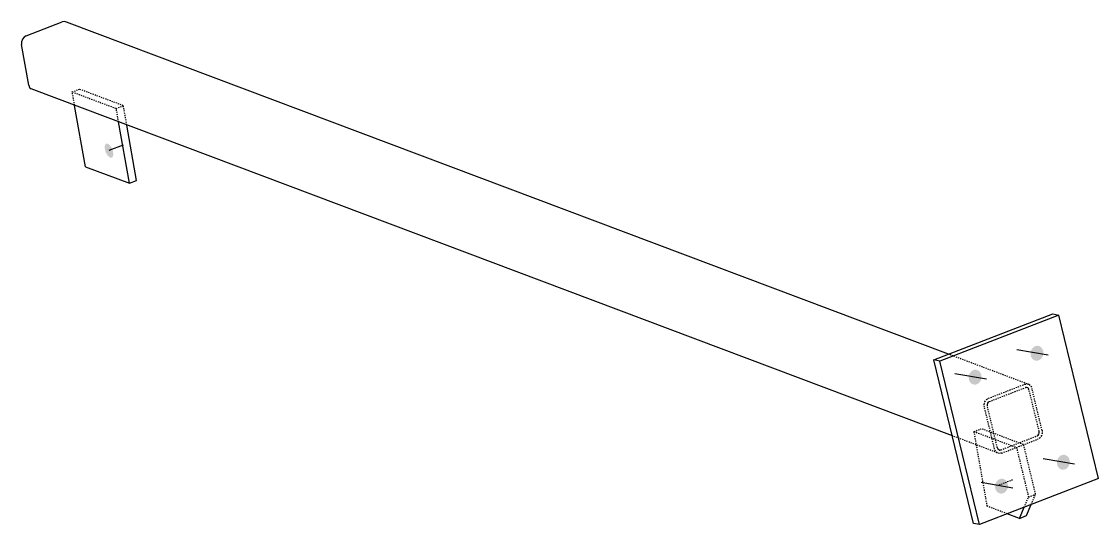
# Model space of a CAD drawing. Header units: millimetres. Extents: x 7 to 26412, y 5 to 885.
# Drawn here: x 24549 to 26412, y 14 to 885 of the extents above; entities that cross this region are included whole.
import ezdxf

# ---------------------------------------------------------------- set-up
doc = ezdxf.new("R2010")
doc.units = ezdxf.units.MM
doc.linetypes.add('DXK_LINE_DOT2', pattern=[3.9198, 1.9599, -1.9599])
doc.layers.add('STÅL', color=7, linetype='Continuous')

msp = doc.modelspace()

# ---------------------------------------------------------------- hatches: boundary and pattern name
at = {"layer": 'STÅL', "linetype": 'Continuous'}
for points in [[(24705.7, 663.9), (24706.6, 661.3), (24707.1, 658.8), (24707.4, 656.4), (24707.3, 654.2), (24706.9, 652.3), (24706.3, 650.9), (24705.3, 649.9), (24704.1, 649.4), (24702.7, 649.5), (24701.3, 650.1), (24699.7, 651.2), (24698.2, 652.8), (24696.7, 654.8), (24695.4, 657), (24694.3, 659.5), (24693.5, 662.1), (24692.9, 664.6), (24692.7, 667.1), (24692.7, 669.2), (24693.1, 671.1), (24693.8, 672.6), (24694.8, 673.5), (24696, 674), (24697.3, 673.9), (24698.8, 673.3), (24700.4, 672.2), (24701.9, 670.6), (24703.3, 668.7), (24704.6, 666.4)], [(26295.1, 312.7), (26295.8, 315.4), (26297, 317.8), (26298.5, 319.9), (26300.4, 321.6), (26302.5, 322.9), (26304.8, 323.6), (26307.1, 323.8), (26309.4, 323.4), (26311.5, 322.4), (26313.4, 321), (26314.9, 319.1), (26316.1, 316.8), (26316.9, 314.3), (26317.1, 311.7), (26316.9, 308.9), (26316.2, 306.3), (26315, 303.9), (26313.5, 301.8), (26311.6, 300.1), (26309.5, 298.8), (26307.3, 298.1), (26304.9, 297.9), (26302.7, 298.3), (26300.5, 299.2), (26298.6, 300.7), (26297.1, 302.6), (26295.9, 304.8), (26295.2, 307.4), (26294.9, 310)], [(26188.1, 271.3), (26188.8, 273.9), (26190, 276.3), (26191.5, 278.5), (26193.4, 280.2), (26195.5, 281.4), (26197.8, 282.2), (26200.1, 282.3), (26202.4, 281.9), (26204.5, 281), (26206.4, 279.5), (26207.9, 277.6), (26209.1, 275.4), (26209.8, 272.9), (26210.1, 270.2), (26209.9, 267.5), (26209.2, 264.9), (26208, 262.5), (26206.5, 260.3), (26204.6, 258.6), (26202.5, 257.4), (26200.2, 256.6), (26197.9, 256.5), (26195.6, 256.9), (26193.5, 257.8), (26191.6, 259.3), (26190.1, 261.1), (26188.9, 263.4), (26188.2, 265.9), (26187.9, 268.6)], [(26340.8, 124), (26341.5, 126.7), (26342.6, 129.1), (26344.2, 131.2), (26346, 132.9), (26348.2, 134.2), (26350.4, 134.9), (26352.7, 135.1), (26355, 134.7), (26357.1, 133.7), (26359, 132.3), (26360.6, 130.4), (26361.8, 128.1), (26362.5, 125.6), (26362.8, 123), (26362.5, 120.3), (26361.8, 117.6), (26360.7, 115.2), (26359.1, 113.1), (26357.3, 111.4), (26355.2, 110.1), (26352.9, 109.4), (26350.6, 109.2), (26348.3, 109.6), (26346.2, 110.6), (26344.3, 112), (26342.7, 113.9), (26341.5, 116.2), (26340.8, 118.7), (26340.6, 121.3)], [(26233.8, 82.6), (26234.5, 85.2), (26235.6, 87.6), (26237.2, 89.8), (26239, 91.5), (26241.1, 92.7), (26243.4, 93.5), (26245.7, 93.6), (26248, 93.2), (26250.1, 92.3), (26252, 90.8), (26253.6, 89), (26254.8, 86.7), (26255.5, 84.2), (26255.8, 81.5), (26255.5, 78.8), (26254.8, 76.2), (26253.7, 73.8), (26252.1, 71.6), (26250.3, 69.9), (26248.2, 68.7), (26245.9, 67.9), (26243.6, 67.8), (26241.3, 68.2), (26239.2, 69.1), (26237.3, 70.6), (26235.7, 72.5), (26234.5, 74.7), (26233.8, 77.2), (26233.5, 79.9)]]:
    msp.add_hatch(color=96, dxfattribs=at).paths.add_polyline_path(points)

# ---------------------------------------------------------------- linework, layer by layer
at = {"layer": 'STÅL', "color": 2, "linetype": 'Continuous'}
for p, q in [((24556.6, 860.5), (24619.1, 884.7)), ((24623, 885.3), (24619.1, 884.7)), ((24626.7, 884.1), (24623, 885.3)), ((26153.2, 309.1), (24626.7, 884.1)), ((24552.9, 858.1), (24550.1, 854.5)), ((24556.6, 860.5), (24552.9, 858.1)), ((24550.1, 854.5), (24548.6, 850.1)), ((24548.6, 850.1), (24548.6, 845.5)), ((24561, 775.2), (24548.6, 845.5)), ((24561, 775.2), (24562.5, 771.2)), ((24562.5, 771.2), (24565.3, 768.5)), ((26159.6, 167.9), (24565.3, 768.5)), ((24659.3, 633.9), (24640.5, 740.1)), ((24735.4, 605.2), (24716.6, 711.5)), ((24747.7, 610), (24730.8, 706.1)), ((24659.3, 633.9), (24735.4, 605.2)), ((24735.4, 605.2), (24747.7, 610)), ((26127.8, 299.3), (26333.6, 379)), ((26344, 377.1), (26138.2, 297.4)), ((26333.6, 379), (26344, 377.1)), ((26412.5, 94.1), (26344, 377.1)), ((26196.3, 16.2), (26127.8, 299.3)), ((26138.2, 297.4), (26127.8, 299.3)), ((26206.7, 14.4), (26138.2, 297.4)), ((26412.5, 94.1), (26206.7, 14.4)), ((26275.6, 25), (26283.9, 44.3)), ((26288, 29.7), (26296.2, 49.1)), ((26275.6, 25), (26254.5, 32.9)), ((26275.6, 25), (26288, 29.7)), ((26206.7, 14.4), (26196.3, 16.2))]:
    msp.add_line(p, q, dxfattribs=at)
at = {"layer": 'STÅL', "color": 7, "linetype": 'DXK_LINE_DOT2'}
for p, q in [((24636.4, 763.4), (24648.8, 768.2)), ((24724.9, 739.5), (24648.8, 768.2)), ((24636.4, 763.4), (24712.5, 734.8)), ((24640.5, 740.1), (24636.4, 763.4)), ((24712.5, 734.8), (24724.9, 739.5)), ((24716.6, 711.5), (24712.5, 734.8)), ((24730.8, 706.1), (24724.9, 739.5)), ((26292.5, 256.6), (26153.2, 309.1)), ((26222.2, 233), (26284.7, 257.2)), ((26223.5, 227.3), (26286.1, 251.5)), ((26284.7, 257.2), (26288.7, 257.8)), ((26288.1, 251.8), (26286.1, 251.5)), ((26290, 251.2), (26288.1, 251.8)), ((26288.7, 257.8), (26292.5, 256.6)), ((26291.5, 249.8), (26290, 251.2)), ((26292.4, 247.7), (26291.5, 249.8)), ((26309.9, 175.5), (26292.4, 247.7)), ((26292.5, 256.6), (26295.5, 253.7)), ((26295.5, 253.7), (26297.4, 249.6)), ((26314.8, 177.4), (26297.4, 249.6)), ((26214.7, 222.4), (26216, 227)), ((26216, 227), (26218.6, 230.7)), ((26218.6, 230.7), (26222.2, 233)), ((26220.4, 224.3), (26219.8, 222)), ((26221.7, 226.1), (26220.4, 224.3)), ((26223.5, 227.3), (26221.7, 226.1)), ((26215, 217.8), (26214.7, 222.4)), ((26232.5, 145.5), (26215, 217.8)), ((26219.8, 222), (26220, 219.7)), ((26237.4, 147.4), (26220, 219.7)), ((26237.4, 138.6), (26159.6, 167.9)), ((26197.2, 175.4), (26209.6, 180.2)), ((26197.2, 175.4), (26270.6, 147.8)), ((26220.1, 45.9), (26197.2, 175.4)), ((26283, 152.6), (26209.6, 180.2)), ((26243.8, 143.6), (26306.3, 167.9)), ((26306.3, 167.9), (26308.1, 169)), ((26308.1, 169), (26309.4, 170.9)), ((26309.4, 170.9), (26310, 173.2)), ((26310, 173.2), (26309.9, 175.5)), ((26313.9, 168.2), (26311.3, 164.5)), ((26315.1, 172.7), (26313.9, 168.2)), ((26314.8, 177.4), (26315.1, 172.7)), ((26245.1, 137.9), (26307.7, 162.2)), ((26270.6, 147.8), (26283, 152.6)), ((26303.7, 66.7), (26283, 152.6)), ((26311.3, 164.5), (26307.7, 162.2)), ((26234.3, 141.4), (26232.5, 145.5)), ((26237.4, 138.6), (26234.3, 141.4)), ((26237.4, 147.4), (26238.4, 145.4)), ((26241.2, 137.3), (26237.4, 138.6)), ((26238.4, 145.4), (26239.9, 144)), ((26239.9, 144), (26241.8, 143.3)), ((26245.1, 137.9), (26241.2, 137.3)), ((26241.8, 143.3), (26243.8, 143.6)), ((26270.6, 147.8), (26291.4, 61.9)), ((26283.9, 44.3), (26291.4, 61.9)), ((26291.4, 61.9), (26303.7, 66.7)), ((26296.2, 49.1), (26303.7, 66.7)), ((26254.5, 32.9), (26220.1, 45.9))]:
    msp.add_line(p, q, dxfattribs=at)
at = {"layer": 'STÅL', "color": 96, "linetype": 'Continuous'}
for p, q in [((24724.7, 671.3), (24700, 661.7)), ((26325.5, 307.4), (26270.9, 317)), ((26218.5, 266), (26163.9, 275.5)), ((26371.2, 118.7), (26316.6, 128.3)), ((26264.1, 77.3), (26209.6, 86.8))]:
    msp.add_line(p, q, dxfattribs=at)
at = {"layer": 'STÅL', "color": 96, "linetype": 'DXK_LINE_DOT2'}
msp.add_line((26263.8, 91.5), (26239.1, 81.9), dxfattribs=at)

doc.saveas('drawing.dxf')
